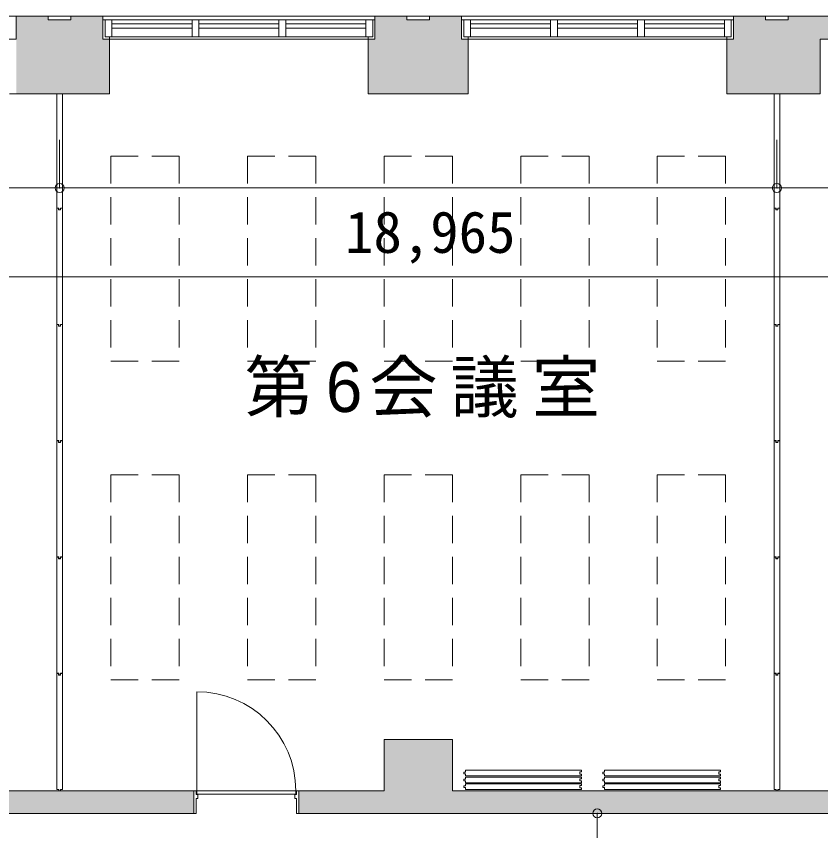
# Model space of a CAD drawing. Units: millimetres, scale not verified. Extents: x -41541 to 40812, y -111456 to -40681.
# Drawn here: x 7354 to 14419, y -48943 to -41786 of the extents above; entities that cross this region are included whole.
import ezdxf
from ezdxf.enums import TextEntityAlignment as Align

# ---------------------------------------------------------------- set-up
doc = ezdxf.new("R2010")
doc.units = ezdxf.units.MM
doc.header["$LTSCALE"] = 200
doc.header["$PDMODE"] = 32
doc.header["$PDSIZE"] = 80
doc.linetypes.add('DASHED1', pattern=[1.8, 1.2, -0.6])
for name, color, linetype, lineweight in [('0-1_躯体', 7, 'Continuous', 9), ('0-2_建具', 7, 'Continuous', 9), ('0-6_寸法', 4, 'Continuous', 5), ('0-8_備品', 2, 'DASHED1', 5)]:
    doc.layers.add(name, color=color, linetype=linetype, lineweight=lineweight)
doc.layers.add('0-4_室名', color=7, linetype='Continuous')
doc.styles.add('ＭＳ ゴシック', font='')
doc.styles.add('ＭＳ Ｐゴシック', font='')
doc.styles.get('ＭＳ ゴシック').set_extended_font_data('MS Gothic')
doc.styles.get('ＭＳ Ｐゴシック').set_extended_font_data('MS PGothic')

msp = doc.modelspace()

# ---------------------------------------------------------------- linework, layer by layer
at = {"layer": '0-1_躯体'}
for p, q in [((7353.9, -41786.2), (7633.9, -41786.2)), ((7353.9, -41786.2), (7353.9, -41986.2)), ((7833.9, -41786.2), (8113.9, -41786.2)), ((7833.9, -41786.2), (7833.9, -41816.2)), ((8113.9, -41986.2), (8113.9, -41786.2)), ((10503.9, -41786.2), (10783.9, -41786.2)), ((10503.9, -41786.2), (10503.9, -41986.2)), ((10983.9, -41786.2), (11263.9, -41786.2)), ((10983.9, -41786.2), (10983.9, -41816.2)), ((13653.9, -41786.2), (13933.9, -41786.2)), ((13653.9, -41786.2), (13653.9, -41986.2)), ((13933.9, -41786.2), (13933.9, -41816.2)), ((14133.9, -41786.2), (14133.9, -41816.2)), ((14133.9, -41786.2), (15108.9, -41786.2)), ((14133.9, -41816.2), (13933.9, -41816.2)), ((7353.9, -41986.2), (4963.9, -41986.2)), ((10503.9, -41986.2), (8113.9, -41986.2)), ((8173.9, -42466.2), (8173.9, -41986.2)), ((10443.9, -42466.2), (10443.9, -41986.2)), ((11323.9, -42466.2), (11323.9, -41986.2)), ((11323.9, -41986.2), (13593.9, -41986.2)), ((13593.9, -42466.2), (13593.9, -41986.2)), ((13653.9, -41986.2), (13593.9, -41986.2)), ((16803.9, -41986.2), (14413.9, -41986.2)), ((14413.9, -41986.2), (14413.9, -42466.2)), ((8173.9, -42466.2), (7293.9, -42466.2)), ((11323.9, -42466.2), (10443.9, -42466.2)), ((13593.9, -42466.2), (14413.9, -42466.2)), ((10583.9, -48591.2), (10583.9, -48141.2)), ((11183.9, -48141.2), (10583.9, -48141.2)), ((11183.9, -48591.2), (11183.9, -48141.2)), ((10583.9, -48591.2), (4883.9, -48591.2)), ((8913.9, -48791.2), (8913.9, -48591.2)), ((9833.9, -48791.2), (9833.9, -48591.2)), ((16883.9, -48591.2), (11183.9, -48591.2)), ((8913.9, -48791.2), (3503.9, -48791.2)), ((9833.9, -48791.2), (15213.9, -48791.2))]:
    msp.add_line(p, q, dxfattribs=at)
for points in [[(1839.9, -41786.2), (4317.6, -41786.2), (16827.6, -41786.2)], [(7633.9, -41786.2), (7633.9, -41816.2), (7833.9, -41816.2)], [(10783.9, -41786.2), (10783.9, -41816.2), (10983.9, -41816.2)], [(11263.9, -41786.2), (11263.9, -41986.2), (11323.9, -41986.2)]]:
    msp.add_lwpolyline(points, dxfattribs=at)
at = {"layer": '0-1_躯体', "color": 9}
for points in [[(7633.9, -41816.2), (7633.9, -41786.2), (7353.9, -41816.2), (7353.9, -41786.2)], [(7833.9, -41816.2), (8113.9, -41816.2), (7833.9, -41786.2), (8113.9, -41786.2)], [(10503.9, -41786.2), (10503.9, -41816.2), (10783.9, -41786.2), (10783.9, -41816.2)], [(10983.9, -41786.2), (10983.9, -41836.2), (11264, -41786.2), (11264, -41836.2)], [(13653.9, -41786.2), (13653.9, -41986.2), (13933.9, -41786.2), (13933.9, -41986.2)], [(14133.9, -41786.2), (14133.9, -41986.2), (15058.9, -41786.2), (15058.9, -41986.2)], [(7353.9, -41816.2), (7353.9, -42466.2), (8113.9, -41816.2), (8113.9, -42466.2)], [(10503.9, -41816.2), (10503.9, -41986.2), (11263.9, -41816.2), (11263.9, -41986.2)], [(14413.9, -42466.2), (14413.9, -41816.2), (13933.9, -42466.2), (13933.9, -41816.2)], [(8113.9, -41986.2), (8113.9, -42466.2), (8173.9, -41986.2), (8173.9, -42466.2)], [(10443.9, -41986.2), (10443.9, -42466.2), (11323.9, -41986.2), (11323.9, -42466.2)], [(13593.9, -41986.2), (13593.9, -42466.2), (14133.9, -41986.2), (14133.9, -42466.2)], [(10583.9, -48141.2), (10583.9, -48591.2), (11183.9, -48141.2), (11183.9, -48591.2)], [(3503.9, -48591.2), (3503.9, -48791.2), (8913.9, -48591.2), (8913.9, -48791.2)], [(9833.9, -48591.2), (9833.9, -48791.2), (15213.9, -48591.2), (15213.9, -48791.2)]]:
    msp.add_solid(points, dxfattribs=at)
at = {"layer": '0-2_建具'}
for p, q in [((1814, -41786.2), (17116.4, -41786.2)), ((8149.2, -41816.2), (8114, -41816.2)), ((8114, -41986.2), (8114, -41816.2)), ((8133.9, -41816.2), (8133.9, -41966.2)), ((8149.2, -41816.2), (10503.8, -41816.2)), ((8193.9, -41816.2), (8193.9, -41966.2)), ((8193.9, -41853.7), (8897.6, -41853.7)), ((8897.6, -41816.2), (8897.6, -41966.2)), ((8957.6, -41816.2), (8957.6, -41966.2)), ((8957.6, -41853.7), (9660.9, -41853.7)), ((9660.9, -41816.2), (9660.9, -41966.2)), ((9720.9, -41816.2), (9720.9, -41966.2)), ((10423.9, -41853.7), (9720.9, -41853.7)), ((10423.9, -41816.2), (10423.9, -41966.2)), ((10483.9, -41816.2), (10483.9, -41966.2)), ((10503.8, -41986.2), (10503.8, -41816.2)), ((11263.9, -41986.2), (11263.9, -41816.2)), ((13618.6, -41816.2), (11263.9, -41816.2)), ((11283.9, -41816.2), (11283.9, -41966.2)), ((11343.9, -41816.2), (11343.9, -41966.2)), ((11343.9, -41853.7), (12046.9, -41853.7)), ((12046.9, -41816.2), (12046.9, -41966.2)), ((12106.9, -41816.2), (12106.9, -41966.2)), ((12810.2, -41853.7), (12106.9, -41853.7)), ((12810.2, -41816.2), (12810.2, -41966.2)), ((12870.2, -41816.2), (12870.2, -41966.2)), ((13573.9, -41853.7), (12870.2, -41853.7)), ((13573.9, -41816.2), (13573.9, -41966.2)), ((13618.6, -41816.2), (13653.8, -41816.2)), ((13633.9, -41816.2), (13633.9, -41966.2)), ((13653.8, -41986.2), (13653.8, -41816.2)), ((8193.9, -41891.2), (8897.6, -41891.2)), ((8957.6, -41891.2), (9660.9, -41891.2)), ((10423.9, -41891.2), (9720.9, -41891.2)), ((11343.9, -41891.2), (12046.9, -41891.2)), ((12810.2, -41891.2), (12106.9, -41891.2)), ((13573.9, -41891.2), (12870.2, -41891.2)), ((8114, -41986.2), (10483.9, -41986.2)), ((10483.9, -41966.2), (8133.9, -41966.2)), ((8173.9, -41986.2), (8173.9, -41966.2)), ((10443.8, -41966.2), (10443.8, -41986.2)), ((10503.8, -41986.2), (10443.8, -41986.2)), ((11263.9, -41986.2), (11323.9, -41986.2)), ((11283.9, -41966.2), (13633.9, -41966.2)), ((13653.8, -41986.2), (11283.9, -41986.2)), ((11323.9, -41966.2), (11323.9, -41986.2)), ((13593.9, -41986.2), (13593.9, -41966.2)), ((8913.9, -48591.2), (8933.9, -48591.2)), ((8913.9, -48591.2), (8913.9, -48791.2)), ((8933.9, -48591.2), (8933.9, -48626.2)), ((8938.9, -48591.2), (8938.9, -48621.2)), ((8938.9, -48591.2), (9808.9, -48591.2)), ((9808.9, -48591.2), (9808.9, -48621.2)), ((9833.9, -48591.2), (9813.9, -48591.2)), ((8933.9, -48626.2), (8948.9, -48626.2)), ((8938.9, -48621.2), (9808.9, -48621.2)), ((8948.9, -48626.2), (8948.9, -48661.2)), ((9798.9, -48626.2), (9798.9, -48661.2)), ((9798.9, -48661.2), (9813.9, -48661.2)), ((9813.9, -48661.2), (9813.9, -48791.2)), ((8933.9, -48791.2), (8913.9, -48791.2))]:
    msp.add_line(p, q, dxfattribs=at)
at = {"layer": '0-2_建具', "color": 4, "lineweight": 5}
for p, q in [((7708.9, -42473.6), (7708.9, -42466.2)), ((7758.9, -42466.2), (7708.9, -42466.2)), ((7708.9, -42635.5), (7708.9, -42473.6)), ((14008.9, -42473.6), (14008.9, -42466.2)), ((14058.9, -42466.2), (14008.9, -42466.2)), ((14008.9, -42635.5), (14008.9, -42473.6)), ((7708.9, -42561.5), (7708.9, -43471.2)), ((7758.9, -42561.5), (7758.9, -43471.2)), ((14008.9, -42561.5), (14008.9, -43471.2)), ((14058.9, -42561.5), (14058.9, -43471.2)), ((7758.9, -43264.7), (7758.9, -43471.2)), ((14058.9, -43264.7), (14058.9, -43471.2)), ((7726.4, -43471.2), (7708.9, -43471.2)), ((7708.9, -43473.2), (7708.9, -44493.2)), ((7724.4, -43473.2), (7708.9, -43473.2)), ((7724.4, -43473.2), (7724.4, -43488.2)), ((7724.4, -43488.2), (7743.4, -43488.2)), ((7741.4, -43471.2), (7758.9, -43471.2)), ((7741.4, -43471.2), (7741.4, -43486.2)), ((7743.4, -43473.2), (7758.9, -43473.2)), ((7743.4, -43473.2), (7743.4, -43488.2)), ((7758.9, -43473.2), (7758.9, -44493.2)), ((14026.4, -43471.2), (14008.9, -43471.2)), ((14008.9, -43473.2), (14008.9, -44493.2)), ((14024.4, -43473.2), (14008.9, -43473.2)), ((14024.4, -43473.2), (14024.4, -43488.2)), ((14024.4, -43488.2), (14043.4, -43488.2)), ((14041.4, -43471.2), (14058.9, -43471.2)), ((14041.4, -43471.2), (14041.4, -43486.2)), ((14043.4, -43473.2), (14058.9, -43473.2)), ((14043.4, -43473.2), (14043.4, -43488.2)), ((14058.9, -43473.2), (14058.9, -44493.2)), ((7726.4, -44493.2), (7708.9, -44493.2)), ((7708.9, -44495.2), (7708.9, -45515.2)), ((7724.4, -44495.2), (7708.9, -44495.2)), ((7724.4, -44495.2), (7724.4, -44510.2)), ((7724.4, -44510.2), (7743.4, -44510.2)), ((7726.4, -44508.2), (7741.4, -44508.2)), ((7741.4, -44493.2), (7758.9, -44493.2)), ((7741.4, -44493.2), (7741.4, -44508.2)), ((7743.4, -44493.2), (7758.9, -44493.2)), ((7743.4, -44495.2), (7743.4, -44510.2)), ((7743.4, -44495.2), (7758.9, -44495.2)), ((7758.9, -44495.2), (7758.9, -44508.9)), ((7758.9, -44495.2), (7758.9, -45515.2)), ((14026.4, -44493.2), (14008.9, -44493.2)), ((14008.9, -44495.2), (14008.9, -45515.2)), ((14024.4, -44495.2), (14008.9, -44495.2)), ((14024.4, -44495.2), (14024.4, -44510.2)), ((14024.4, -44510.2), (14043.4, -44510.2)), ((14026.4, -44508.2), (14041.4, -44508.2)), ((14041.4, -44493.2), (14058.9, -44493.2)), ((14041.4, -44493.2), (14041.4, -44508.2)), ((14043.4, -44493.2), (14058.9, -44493.2)), ((14043.4, -44495.2), (14043.4, -44510.2)), ((14043.4, -44495.2), (14058.9, -44495.2)), ((14058.9, -44495.2), (14058.9, -44508.9)), ((14058.9, -44495.2), (14058.9, -45515.2)), ((7726.4, -45515.2), (7708.9, -45515.2)), ((7741.4, -45515.2), (7741.4, -45530.2)), ((7741.4, -45515.2), (7758.9, -45515.2)), ((7743.4, -45515.2), (7758.9, -45515.2)), ((14026.4, -45515.2), (14008.9, -45515.2)), ((14041.4, -45515.2), (14041.4, -45530.2)), ((14041.4, -45515.2), (14058.9, -45515.2)), ((14043.4, -45515.2), (14058.9, -45515.2)), ((7708.9, -45517.2), (7708.9, -46537.2)), ((7724.4, -45517.2), (7708.9, -45517.2)), ((7724.4, -45517.2), (7724.4, -45532.2)), ((7724.4, -45532.2), (7743.4, -45532.2)), ((7726.4, -45530.2), (7741.4, -45530.2)), ((7743.4, -45517.2), (7758.9, -45517.2)), ((7743.4, -45517.2), (7758.9, -45517.2)), ((7743.4, -45517.2), (7743.4, -45532.2)), ((7758.9, -45517.2), (7758.9, -46537.2)), ((14008.9, -45517.2), (14008.9, -46537.2)), ((14024.4, -45517.2), (14008.9, -45517.2)), ((14024.4, -45517.2), (14024.4, -45532.2)), ((14024.4, -45532.2), (14043.4, -45532.2)), ((14026.4, -45530.2), (14041.4, -45530.2)), ((14043.4, -45517.2), (14058.9, -45517.2)), ((14043.4, -45517.2), (14058.9, -45517.2)), ((14043.4, -45517.2), (14043.4, -45532.2)), ((14058.9, -45517.2), (14058.9, -46537.2)), ((7726.4, -46537.2), (7708.9, -46537.2)), ((7708.9, -46539.2), (7708.9, -47559.2)), ((7724.4, -46539.2), (7708.9, -46539.2)), ((7724.4, -46539.2), (7724.4, -46554.2)), ((7724.4, -46554.2), (7743.4, -46554.2)), ((7726.4, -46552.2), (7741.4, -46552.2)), ((7741.4, -46537.2), (7758.9, -46537.2)), ((7741.4, -46537.2), (7741.4, -46552.2)), ((7743.4, -46537.2), (7758.9, -46537.2)), ((7743.4, -46539.2), (7743.4, -46554.2)), ((7743.4, -46539.2), (7758.9, -46539.2)), ((7758.9, -46539.2), (7758.9, -46552.9)), ((14026.4, -46537.2), (14008.9, -46537.2)), ((14008.9, -46539.2), (14008.9, -47559.2)), ((14024.4, -46539.2), (14008.9, -46539.2)), ((14024.4, -46539.2), (14024.4, -46554.2)), ((14024.4, -46554.2), (14043.4, -46554.2)), ((14026.4, -46552.2), (14041.4, -46552.2)), ((14041.4, -46537.2), (14058.9, -46537.2)), ((14041.4, -46537.2), (14041.4, -46552.2)), ((14043.4, -46537.2), (14058.9, -46537.2)), ((14043.4, -46539.2), (14043.4, -46554.2)), ((14043.4, -46539.2), (14058.9, -46539.2)), ((14058.9, -46539.2), (14058.9, -46552.9)), ((7726.4, -47559.2), (7708.9, -47559.2)), ((7708.9, -47561.2), (7708.9, -48581.2)), ((7724.4, -47561.2), (7708.9, -47561.2)), ((7724.4, -47561.2), (7724.4, -47576.2)), ((7724.4, -47576.2), (7743.4, -47576.2)), ((7726.4, -47574.2), (7741.4, -47574.2)), ((7741.4, -47559.2), (7741.4, -47574.2)), ((7741.4, -47559.2), (7758.9, -47559.2)), ((7743.4, -47559.2), (7758.9, -47559.2)), ((7743.4, -47561.2), (7758.9, -47561.2)), ((7743.4, -47561.2), (7743.4, -47576.2)), ((7758.9, -47561.2), (7758.9, -48581.2)), ((14026.4, -47559.2), (14008.9, -47559.2)), ((14008.9, -47561.2), (14008.9, -48581.2)), ((14024.4, -47561.2), (14008.9, -47561.2)), ((14024.4, -47561.2), (14024.4, -47576.2)), ((14024.4, -47576.2), (14043.4, -47576.2)), ((14026.4, -47574.2), (14041.4, -47574.2)), ((14041.4, -47559.2), (14041.4, -47574.2)), ((14041.4, -47559.2), (14058.9, -47559.2)), ((14043.4, -47559.2), (14058.9, -47559.2)), ((14043.4, -47561.2), (14058.9, -47561.2)), ((14043.4, -47561.2), (14043.4, -47576.2)), ((14058.9, -47561.2), (14058.9, -48581.2)), ((8938.9, -48591.2), (8938.9, -47721.2)), ((11283.9, -48428.7), (11283.9, -48443.7)), ((11298.9, -48443.7), (11283.9, -48443.7)), ((11298.9, -48428.7), (11298.9, -48411.2)), ((12318.9, -48411.2), (11298.9, -48411.2)), ((11298.9, -48443.7), (11298.9, -48461.2)), ((11298.9, -48445.7), (11298.9, -48461.2)), ((12318.9, -48426.7), (12303.9, -48426.7)), ((12303.9, -48426.7), (12303.9, -48445.7)), ((12318.9, -48445.7), (12303.9, -48445.7)), ((12318.9, -48426.7), (12318.9, -48411.2)), ((12318.9, -48445.7), (12318.9, -48461.2)), ((12503.9, -48428.7), (12503.9, -48443.7)), ((12518.9, -48443.7), (12503.9, -48443.7)), ((12518.9, -48428.7), (12518.9, -48411.2)), ((13538.9, -48411.2), (12518.9, -48411.2)), ((12518.9, -48443.7), (12518.9, -48461.2)), ((12518.9, -48445.7), (12518.9, -48461.2)), ((13538.9, -48426.7), (13523.9, -48426.7)), ((13523.9, -48426.7), (13523.9, -48445.7)), ((13538.9, -48445.7), (13523.9, -48445.7)), ((13538.9, -48426.7), (13538.9, -48411.2)), ((13538.9, -48445.7), (13538.9, -48461.2)), ((11283.9, -48488.7), (11283.9, -48503.7)), ((11298.9, -48503.7), (11283.9, -48503.7)), ((11298.9, -48488.7), (11298.9, -48471.2)), ((12318.9, -48471.2), (11298.9, -48471.2)), ((11298.9, -48503.7), (11298.9, -48521.2)), ((11298.9, -48505.7), (11298.9, -48521.2)), ((12318.9, -48486.7), (12303.9, -48486.7)), ((12303.9, -48486.7), (12303.9, -48505.7)), ((12318.9, -48505.7), (12303.9, -48505.7)), ((12318.9, -48461.2), (12305.1, -48461.2)), ((12318.9, -48521.2), (12305.1, -48521.2)), ((12318.9, -48486.7), (12318.9, -48471.2)), ((12318.9, -48505.7), (12318.9, -48521.2)), ((12503.9, -48488.7), (12503.9, -48503.7)), ((12518.9, -48503.7), (12503.9, -48503.7)), ((12518.9, -48488.7), (12518.9, -48471.2)), ((13538.9, -48471.2), (12518.9, -48471.2)), ((12518.9, -48503.7), (12518.9, -48521.2)), ((12518.9, -48505.7), (12518.9, -48521.2)), ((13538.9, -48486.7), (13523.9, -48486.7)), ((13523.9, -48486.7), (13523.9, -48505.7)), ((13538.9, -48505.7), (13523.9, -48505.7)), ((13538.9, -48461.2), (13525.1, -48461.2)), ((13538.9, -48521.2), (13525.1, -48521.2)), ((13538.9, -48486.7), (13538.9, -48471.2)), ((13538.9, -48505.7), (13538.9, -48521.2)), ((7726.4, -48581.2), (7708.9, -48581.2)), ((7726.4, -48581.2), (7726.4, -48591.2)), ((7741.4, -48591.2), (7726.4, -48591.2)), ((7741.4, -48581.2), (7758.9, -48581.2)), ((7741.4, -48581.2), (7741.4, -48591.2)), ((7743.4, -48581.2), (7758.9, -48581.2)), ((11283.9, -48548.7), (11283.9, -48563.7)), ((11298.9, -48563.7), (11283.9, -48563.7)), ((11298.9, -48548.7), (11298.9, -48531.2)), ((12318.9, -48531.2), (11298.9, -48531.2)), ((11298.9, -48563.7), (11298.9, -48581.2)), ((11298.9, -48565.7), (11298.9, -48581.2)), ((12318.9, -48546.7), (12303.9, -48546.7)), ((12303.9, -48546.7), (12303.9, -48565.7)), ((12318.9, -48565.7), (12303.9, -48565.7)), ((12318.9, -48581.2), (12305.1, -48581.2)), ((12318.9, -48546.7), (12318.9, -48531.2)), ((12318.9, -48565.7), (12318.9, -48581.2)), ((12503.9, -48548.7), (12503.9, -48563.7)), ((12518.9, -48563.7), (12503.9, -48563.7)), ((12518.9, -48548.7), (12518.9, -48531.2)), ((13538.9, -48531.2), (12518.9, -48531.2)), ((12518.9, -48563.7), (12518.9, -48581.2)), ((12518.9, -48565.7), (12518.9, -48581.2)), ((13538.9, -48546.7), (13523.9, -48546.7)), ((13523.9, -48546.7), (13523.9, -48565.7)), ((13538.9, -48565.7), (13523.9, -48565.7)), ((13538.9, -48581.2), (13525.1, -48581.2)), ((13538.9, -48546.7), (13538.9, -48531.2)), ((13538.9, -48565.7), (13538.9, -48581.2)), ((14026.4, -48581.2), (14008.9, -48581.2)), ((14026.4, -48581.2), (14026.4, -48591.2)), ((14041.4, -48591.2), (14026.4, -48591.2)), ((14041.4, -48581.2), (14058.9, -48581.2)), ((14041.4, -48581.2), (14041.4, -48591.2)), ((14043.4, -48581.2), (14058.9, -48581.2))]:
    msp.add_line(p, q, dxfattribs=at)
for points in [[(7758.9, -42635.5), (7758.9, -42473.6), (7758.9, -42466.2)], [(14058.9, -42635.5), (14058.9, -42473.6), (14058.9, -42466.2)], [(7726.4, -43471.2), (7726.4, -43486.2), (7741.4, -43486.2)], [(14026.4, -43471.2), (14026.4, -43486.2), (14041.4, -43486.2)], [(7726.4, -44493.2), (7726.4, -44508.2), (7741.4, -44508.2)], [(14026.4, -44493.2), (14026.4, -44508.2), (14041.4, -44508.2)], [(7726.4, -45515.2), (7726.4, -45530.2), (7741.4, -45530.2)], [(14026.4, -45515.2), (14026.4, -45530.2), (14041.4, -45530.2)], [(7726.4, -46537.2), (7726.4, -46552.2), (7741.4, -46552.2)], [(7758.9, -46539.2), (7758.9, -47172.6), (7758.9, -47559.2)], [(14026.4, -46537.2), (14026.4, -46552.2), (14041.4, -46552.2)], [(14058.9, -46539.2), (14058.9, -47172.6), (14058.9, -47559.2)], [(7726.4, -47559.2), (7726.4, -47574.2), (7741.4, -47574.2)], [(7743.4, -47561.2), (7758.9, -47561.2), (7758.9, -47574.9)], [(14026.4, -47559.2), (14026.4, -47574.2), (14041.4, -47574.2)], [(14043.4, -47561.2), (14058.9, -47561.2), (14058.9, -47574.9)], [(11298.9, -48428.7), (11283.9, -48428.7), (11283.9, -48443.7)], [(12518.9, -48428.7), (12503.9, -48428.7), (12503.9, -48443.7)], [(11298.9, -48488.7), (11283.9, -48488.7), (11283.9, -48503.7)], [(12318.9, -48461.2), (11685.5, -48461.2), (11298.9, -48461.2)], [(12318.9, -48521.2), (11685.5, -48521.2), (11298.9, -48521.2)], [(12518.9, -48488.7), (12503.9, -48488.7), (12503.9, -48503.7)], [(13538.9, -48461.2), (12905.5, -48461.2), (12518.9, -48461.2)], [(13538.9, -48521.2), (12905.5, -48521.2), (12518.9, -48521.2)], [(11298.9, -48548.7), (11283.9, -48548.7), (11283.9, -48563.7)], [(12318.9, -48581.2), (11685.5, -48581.2), (11298.9, -48581.2)], [(12518.9, -48548.7), (12503.9, -48548.7), (12503.9, -48563.7)], [(13538.9, -48581.2), (12905.5, -48581.2), (12518.9, -48581.2)]]:
    msp.add_lwpolyline(points, dxfattribs=at)
at = {"layer": '0-2_建具'}
for points in [[(9813.9, -48591.2), (9813.9, -48626.2), (9798.9, -48626.2)], [(9833.9, -48591.2), (9833.9, -48791.2), (9813.9, -48791.2)], [(8948.9, -48661.2), (8933.9, -48661.2), (8933.9, -48791.2)]]:
    msp.add_lwpolyline(points, dxfattribs=at)
at = {"layer": '0-2_建具', "color": 4, "lineweight": 5}
msp.add_arc((8938.9, -48591.2), 870, 0, 90, dxfattribs=at)
at = {"layer": '0-6_寸法'}
for p, q in [((7733.9, -43294.8), (7733.9, -42871)), ((7733.9, -43294.6), (7733.9, -42871)), ((7733.9, -43294.6), (7733.9, -42871.3)), ((14033.9, -43294.8), (14033.9, -42871)), ((7733.9, -43294.6), (1508.9, -43294.6)), ((7733.9, -43294.8), (14033.9, -43294.8)), ((14033.9, -43294.8), (20473.9, -43294.8)), ((1508.9, -44075.3), (20473.9, -44075.3)), ((12456.1, -50791.2), (12456.1, -48791.2))]:
    msp.add_line(p, q, dxfattribs=at)
for p in [(7733.9, -43294.6), (7733.9, -43294.6), (7733.9, -43294.8), (14033.9, -43294.8), (12456.1, -48791.2)]:
    msp.add_point(p, dxfattribs=at)
at = {"layer": '0-8_備品'}
for p, q in [((8183.9, -43016.2), (8783.9, -43016.2)), ((8183.9, -43016.2), (8183.9, -44816.2)), ((8783.9, -43016.2), (8783.9, -44816.2)), ((8783.9, -43016.2), (8783.9, -44816.2)), ((8783.9, -43016.2), (8783.9, -44816.2)), ((9383.9, -43016.2), (9983.9, -43016.2)), ((9383.9, -43016.2), (9383.9, -44816.2)), ((9983.9, -43016.2), (9983.9, -44816.2)), ((9983.9, -43016.2), (9983.9, -44816.2)), ((10583.9, -43016.2), (11183.9, -43016.2)), ((10583.9, -43016.2), (10583.9, -44816.2)), ((11183.9, -43016.2), (11183.9, -44816.2)), ((11183.9, -43016.2), (11183.9, -44816.2)), ((11783.9, -43016.2), (11783.9, -44816.2)), ((12383.9, -43016.2), (12383.9, -44816.2)), ((12983.9, -43016.2), (13583.9, -43016.2)), ((12983.9, -43016.2), (12983.9, -44816.2)), ((13583.9, -43016.2), (13583.9, -44816.2)), ((8183.9, -44816.2), (8783.9, -44816.2)), ((9383.9, -44816.2), (9983.9, -44816.2)), ((10583.9, -44816.2), (11183.9, -44816.2)), ((11783.9, -44816.2), (12383.9, -44816.2)), ((12983.9, -44816.2), (13583.9, -44816.2)), ((8183.9, -45816.2), (8783.9, -45816.2)), ((8183.9, -45816.2), (8183.9, -47616.2)), ((8783.9, -45816.2), (8783.9, -47616.2)), ((9383.9, -45816.2), (9983.9, -45816.2)), ((9383.9, -45816.2), (9383.9, -47616.2)), ((9983.9, -45816.2), (9983.9, -47616.2)), ((10583.9, -45816.2), (11183.9, -45816.2)), ((10583.9, -45816.2), (10583.9, -47616.2)), ((10583.9, -45816.2), (11183.9, -45816.2)), ((11183.9, -45816.2), (11183.9, -47616.2)), ((11783.9, -45816.2), (12383.9, -45816.2)), ((11783.9, -45816.2), (11783.9, -47616.2)), ((12383.9, -45816.2), (12383.9, -47616.2)), ((12983.9, -45816.2), (13583.9, -45816.2)), ((12983.9, -45816.2), (12983.9, -47616.2)), ((12983.9, -45816.2), (13583.9, -45816.2)), ((13583.9, -45816.2), (13583.9, -47616.2)), ((8183.9, -47616.2), (8783.9, -47616.2)), ((9383.9, -47616.2), (9983.9, -47616.2)), ((10583.9, -47616.2), (11183.9, -47616.2)), ((11783.9, -47616.2), (12383.9, -47616.2)), ((12983.9, -47616.2), (13583.9, -47616.2))]:
    msp.add_line(p, q, dxfattribs=at)
for points in [[(11783.9, -43016.2), (12383.9, -43016.2), (12383.9, -44816.2)], [(8183.9, -45816.2), (8783.9, -45816.2), (8783.9, -47616.2)], [(9383.9, -45816.2), (9983.9, -45816.2), (9983.9, -47616.2)], [(11783.9, -45816.2), (12383.9, -45816.2), (12383.9, -47616.2)]]:
    msp.add_lwpolyline(points, dxfattribs=at)

# ---------------------------------------------------------------- texts
at = {"layer": '0-4_室名', "insert": (9358.9, -45316.2), "char_height": 439.9, "attachment_point": 7, "style": 'ＭＳ Ｐゴシック'}
msp.add_mtext('\\T1.19;第6会議室', dxfattribs=at)
at = {"layer": '0-6_寸法', "style": 'ＭＳ ゴシック'}
msp.add_text('18,965', height=366.6, dxfattribs=at).set_placement((10241.4, -43975.3), align=Align.BOTTOM_LEFT)

doc.saveas('drawing.dxf')
